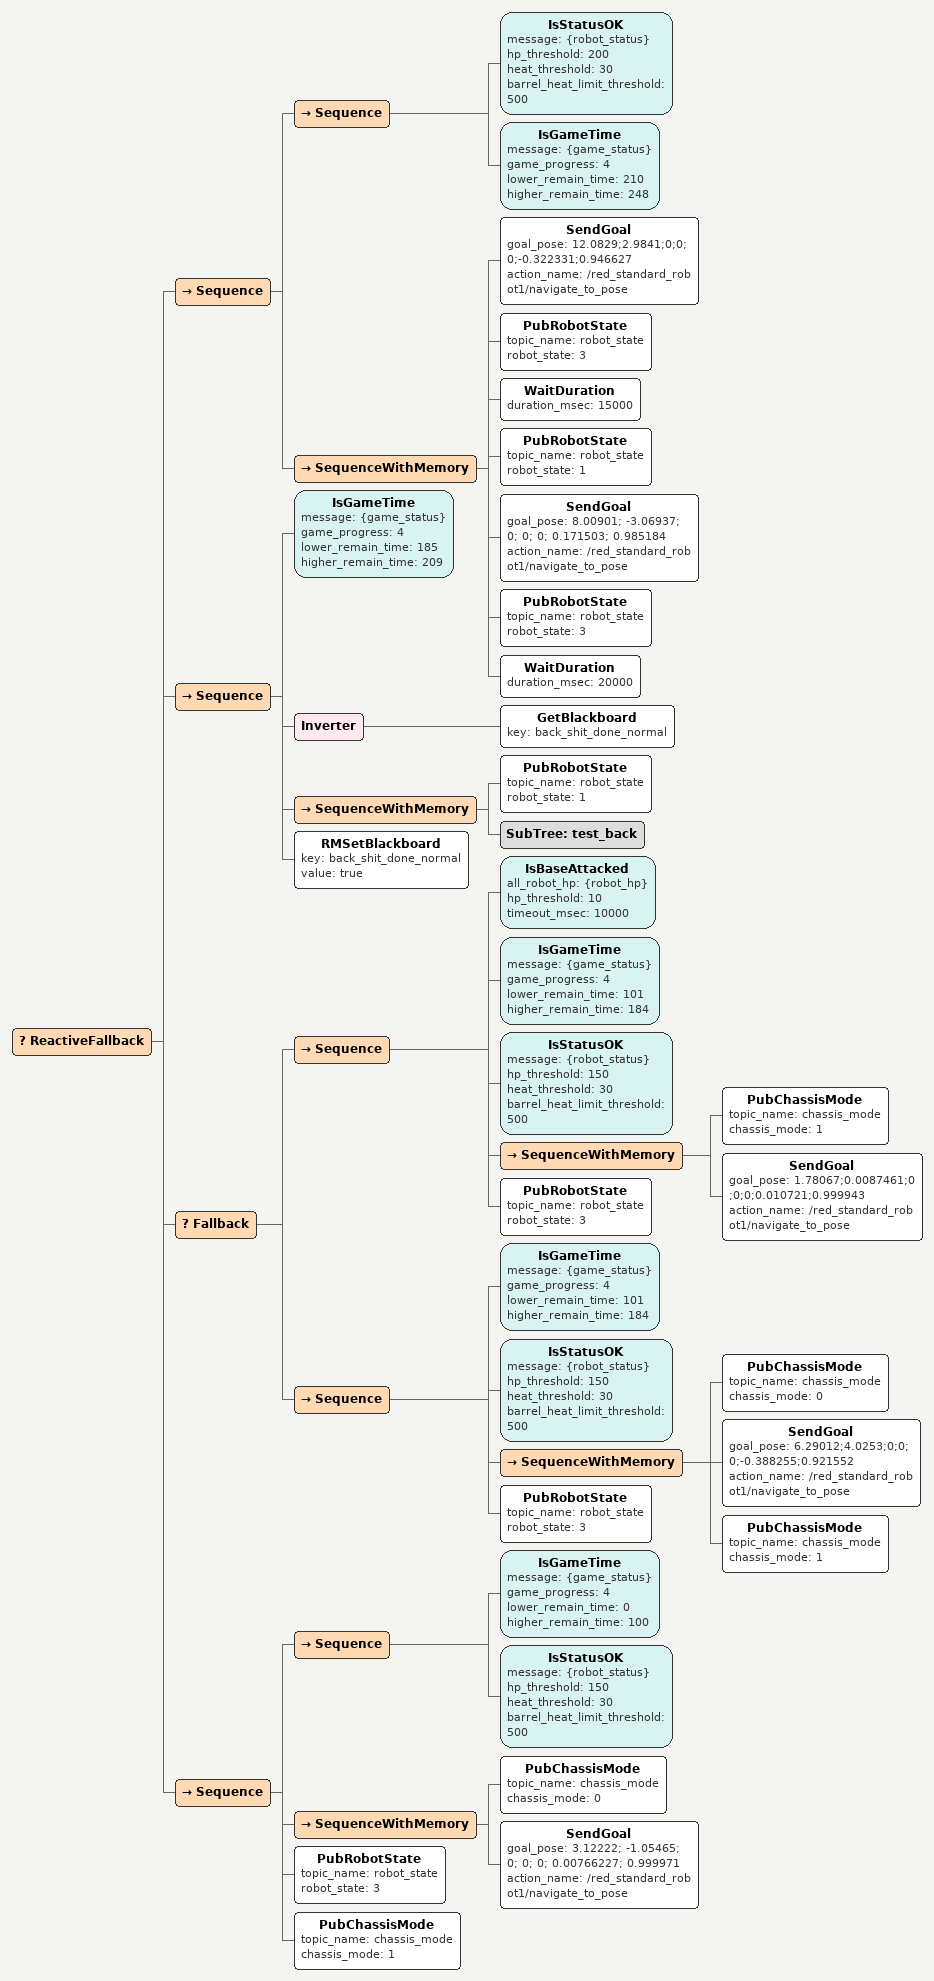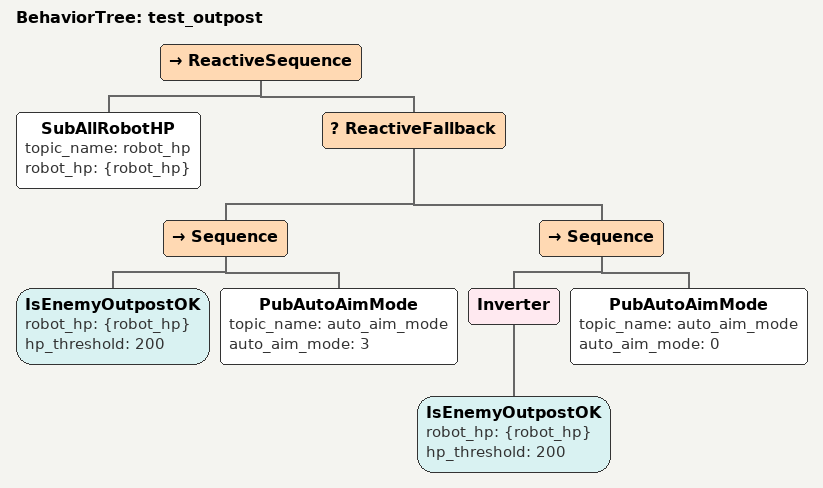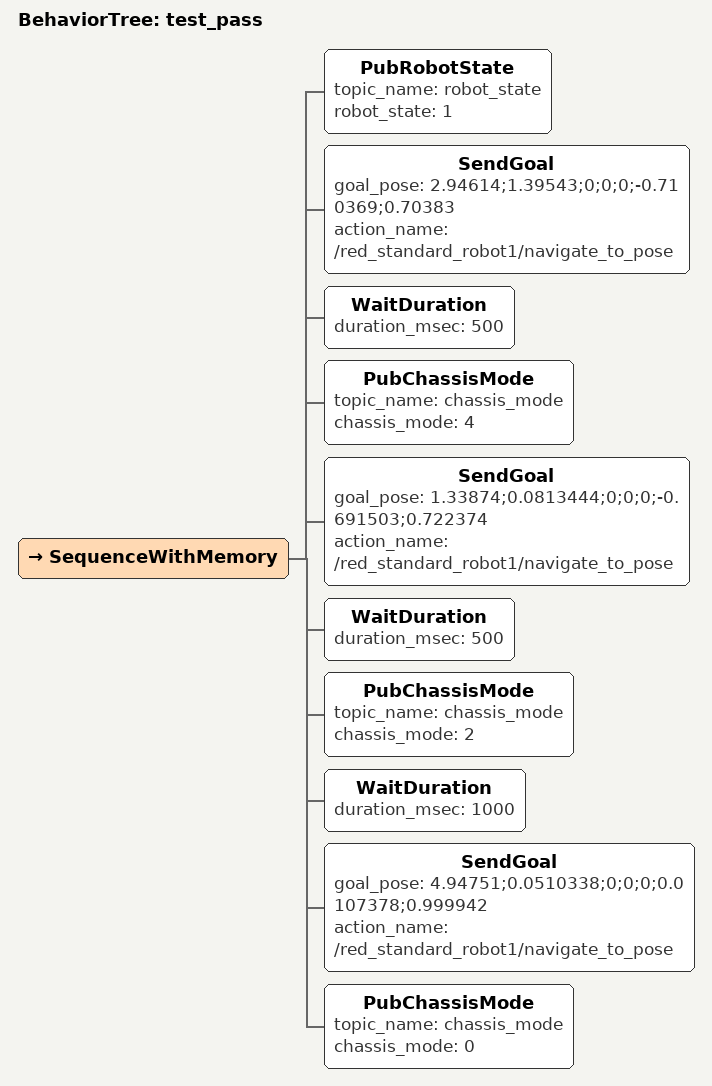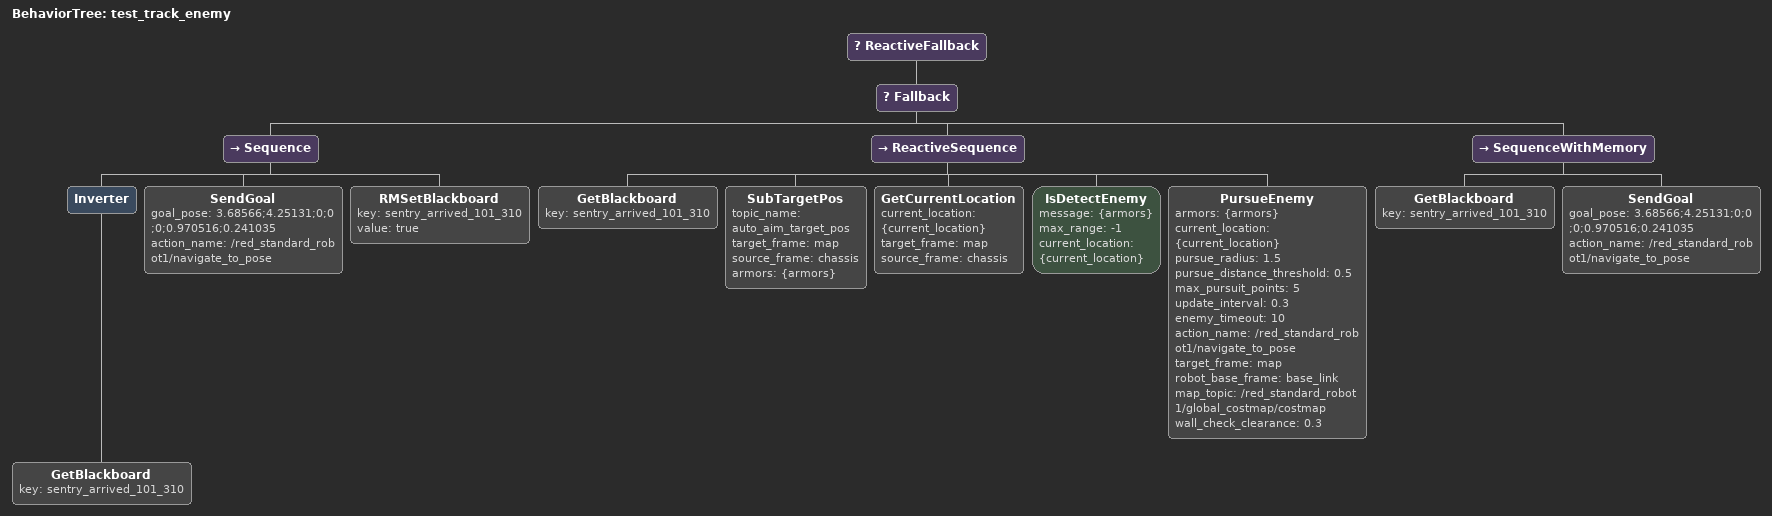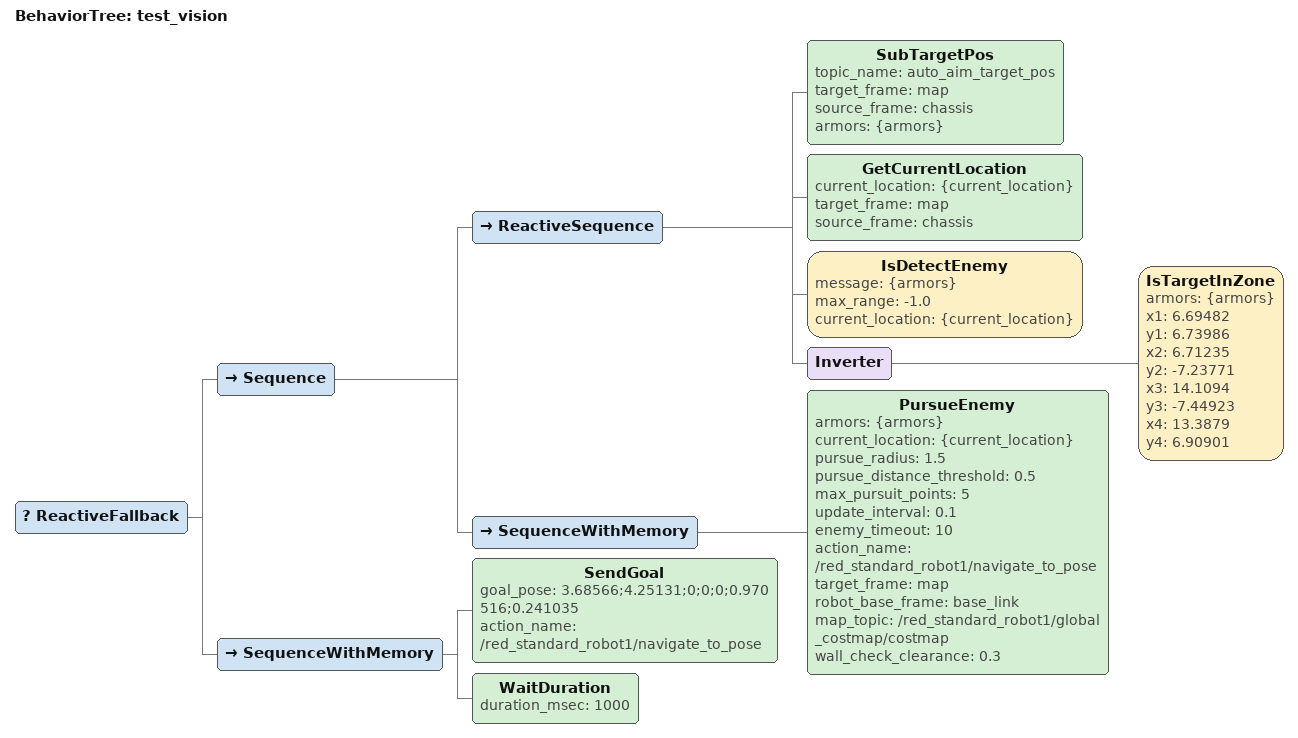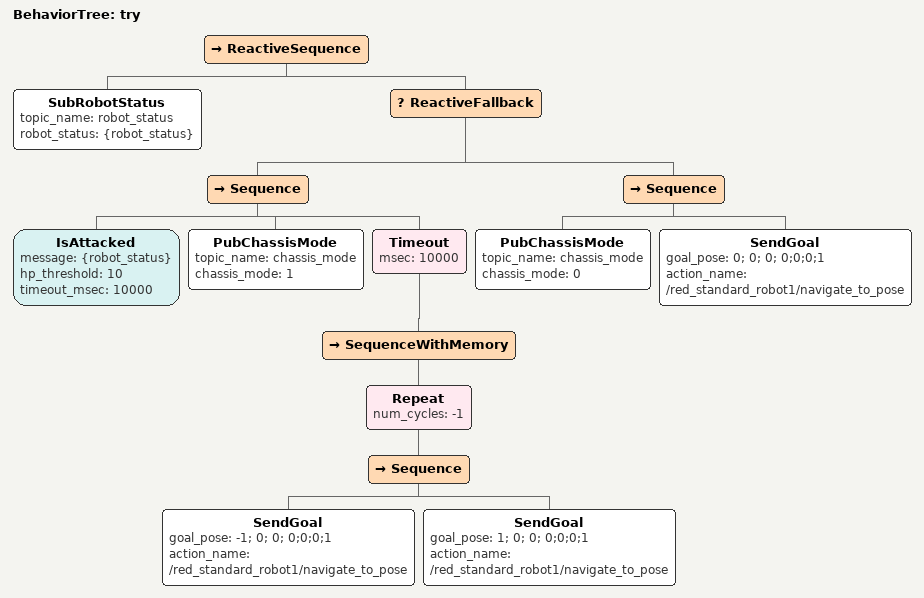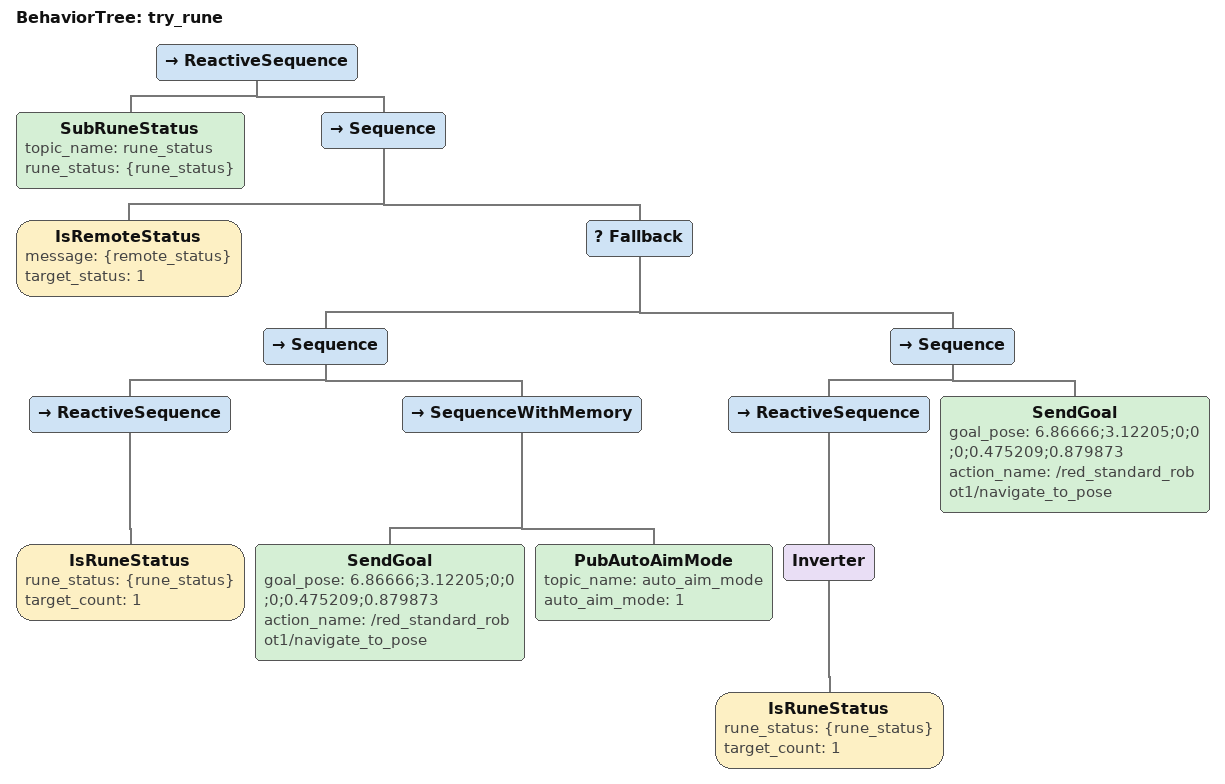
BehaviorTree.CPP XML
<ReactiveFallback>
  <Sequence>
    <Sequence>
      <IsStatusOK message="{robot_status}" hp_threshold="200" heat_threshold="30" barrel_heat_limit_threshold="500"/>
      <IsGameTime message="{game_status}" game_progress="4" lower_remain_time="210" higher_remain_time="248"/>
    </Sequence>
    <SequenceWithMemory>
      <SendGoal goal_pose="12.0829;2.9841;0;0;0;-0.322331;0.946627" action_name="/red_standard_robot1/navigate_to_pose"/>
      <PubRobotState topic_name="robot_state" robot_state="3"/>
      <WaitDuration duration_msec="15000"/>
      <PubRobotState topic_name="robot_state" robot_state="1"/>
      <SendGoal goal_pose="8.00901; -3.06937; 0; 0; 0; 0.171503; 0.985184" action_name="/red_standard_robot1/navigate_to_pose"/>
      <PubRobotState topic_name="robot_state" robot_state="3"/>
      <WaitDuration duration_msec="20000"/>
    </SequenceWithMemory>
  </Sequence>
  <Sequence>
    <IsGameTime message="{game_status}" game_progress="4" lower_remain_time="185" higher_remain_time="209"/>
    <Inverter>
      <GetBlackboard key="back_shit_done_normal"/>
    </Inverter>
    <SequenceWithMemory>
      <PubRobotState topic_name="robot_state" robot_state="1"/>
      <SubTree ID="test_back"/>
    </SequenceWithMemory>
    <RMSetBlackboard key="back_shit_done_normal" value="true"/>
  </Sequence>
  <Fallback>
    <Sequence>
      <IsBaseAttacked all_robot_hp="{robot_hp}" hp_threshold="10" timeout_msec="10000"/>
      <IsGameTime message="{game_status}" game_progress="4" lower_remain_time="101" higher_remain_time="184"/>
      <IsStatusOK message="{robot_status}" hp_threshold="150" heat_threshold="30" barrel_heat_limit_threshold="500"/>
      <SequenceWithMemory>
        <PubChassisMode topic_name="chassis_mode" chassis_mode="1"/>
        <SendGoal goal_pose="1.78067;0.0087461;0;0;0;0.010721;0.999943" action_name="/red_standard_robot1/navigate_to_pose"/>
      </SequenceWithMemory>
      <PubRobotState topic_name="robot_state" robot_state="3"/>
    </Sequence>
    <Sequence>
      <IsGameTime message="{game_status}" game_progress="4" lower_remain_time="101" higher_remain_time="184"/>
      <IsStatusOK message="{robot_status}" hp_threshold="150" heat_threshold="30" barrel_heat_limit_threshold="500"/>
      <SequenceWithMemory>
        <PubChassisMode topic_name="chassis_mode" chassis_mode="0"/>
        <SendGoal goal_pose="6.29012;4.0253;0;0;0;-0.388255;0.921552" action_name="/red_standard_robot1/navigate_to_pose"/>
        <PubChassisMode topic_name="chassis_mode" chassis_mode="1"/>
      </SequenceWithMemory>
      <PubRobotState topic_name="robot_state" robot_state="3"/>
    </Sequence>
  </Fallback>
  <Sequence>
    <Sequence>
      <IsGameTime message="{game_status}" game_progress="4" lower_remain_time="0" higher_remain_time="100"/>
      <IsStatusOK message="{robot_status}" hp_threshold="150" heat_threshold="30" barrel_heat_limit_threshold="500"/>
    </Sequence>
    <SequenceWithMemory>
      <PubChassisMode topic_name="chassis_mode" chassis_mode="0"/>
      <SendGoal goal_pose="3.12222; -1.05465; 0; 0; 0; 0.00766227; 0.999971" action_name="/red_standard_robot1/navigate_to_pose"/>
    </SequenceWithMemory>
    <PubRobotState topic_name="robot_state" robot_state="3"/>
    <PubChassisMode topic_name="chassis_mode" chassis_mode="1"/>
  </Sequence>
</ReactiveFallback>

<BehaviorTree ID="test_outpost">
  <ReactiveSequence>
    <SubAllRobotHP topic_name="robot_hp" robot_hp="{robot_hp}"/>
    <ReactiveFallback>
      <Sequence>
        <IsEnemyOutpostOK robot_hp="{robot_hp}" hp_threshold="200"/>
        <PubAutoAimMode topic_name="auto_aim_mode" auto_aim_mode="3"/>
      </Sequence>
      <Sequence>
        <Inverter>
          <IsEnemyOutpostOK robot_hp="{robot_hp}" hp_threshold="200"/>
        </Inverter>
        <PubAutoAimMode topic_name="auto_aim_mode" auto_aim_mode="0"/>
      </Sequence>
    </ReactiveFallback>
  </ReactiveSequence>
</BehaviorTree>

<BehaviorTree ID="test_pass">
  <SequenceWithMemory>
    <PubRobotState topic_name="robot_state" robot_state="1"/>
    <SendGoal goal_pose="2.94614;1.39543;0;0;0;-0.710369;0.70383" action_name="/red_standard_robot1/navigate_to_pose"/>
    <WaitDuration duration_msec="500"/>
    <PubChassisMode topic_name="chassis_mode" chassis_mode="4"/>
    <SendGoal goal_pose="1.33874;0.0813444;0;0;0;-0.691503;0.722374" action_name="/red_standard_robot1/navigate_to_pose"/>
    <WaitDuration duration_msec="500"/>
    <PubChassisMode topic_name="chassis_mode" chassis_mode="2"/>
    <WaitDuration duration_msec="1000"/>
    <SendGoal goal_pose="4.94751;0.0510338;0;0;0;0.0107378;0.999942" action_name="/red_standard_robot1/navigate_to_pose"/>
    <PubChassisMode topic_name="chassis_mode" chassis_mode="0"/>
  </SequenceWithMemory>
</BehaviorTree>

<BehaviorTree ID="test_track_enemy">
  <ReactiveFallback>
    <Fallback>
      <Sequence>
        <Inverter>
          <GetBlackboard key="sentry_arrived_101_310"/>
        </Inverter>
        <SendGoal goal_pose="3.68566;4.25131;0;0;0;0.970516;0.241035" action_name="/red_standard_robot1/navigate_to_pose"/>
        <RMSetBlackboard key="sentry_arrived_101_310" value="true"/>
      </Sequence>
      <ReactiveSequence>
        <GetBlackboard key="sentry_arrived_101_310"/>
        <SubTargetPos topic_name="auto_aim_target_pos" target_frame="map" source_frame="chassis" armors="{armors}"/>
        <GetCurrentLocation current_location="{current_location}" target_frame="map" source_frame="chassis"/>
        <IsDetectEnemy message="{armors}" max_range="-1" current_location="{current_location}"/>
        <PursueEnemy armors="{armors}" current_location="{current_location}" pursue_radius="1.5" pursue_distance_threshold="0.5" max_pursuit_points="5" update_interval="0.3" enemy_timeout="10" action_name="/red_standard_robot1/navigate_to_pose" target_frame="map" robot_base_frame="base_link" map_topic="/red_standard_robot1/global_costmap/costmap" wall_check_clearance="0.3"/>
      </ReactiveSequence>
      <SequenceWithMemory>
        <GetBlackboard key="sentry_arrived_101_310"/>
        <SendGoal goal_pose="3.68566;4.25131;0;0;0;0.970516;0.241035" action_name="/red_standard_robot1/navigate_to_pose"/>
      </SequenceWithMemory>
    </Fallback>
  </ReactiveFallback>
</BehaviorTree>

<BehaviorTree ID="test_vision">
  <ReactiveFallback>
    <Sequence>
      <ReactiveSequence>
        <SubTargetPos topic_name="auto_aim_target_pos" target_frame="map" source_frame="chassis" armors="{armors}"/>
        <GetCurrentLocation current_location="{current_location}" target_frame="map" source_frame="chassis"/>
        <IsDetectEnemy message="{armors}" max_range="-1.0" current_location="{current_location}"/>
        <Inverter>
          <IsTargetInZone armors="{armors}" x1="6.69482" y1="6.73986" x2="6.71235" y2="-7.23771" x3="14.1094" y3="-7.44923" x4="13.3879" y4="6.90901"/>
        </Inverter>
      </ReactiveSequence>
      <SequenceWithMemory>
        <PursueEnemy armors="{armors}" current_location="{current_location}" pursue_radius="1.5" pursue_distance_threshold="0.5" max_pursuit_points="5" update_interval="0.1" enemy_timeout="10" action_name="/red_standard_robot1/navigate_to_pose" target_frame="map" robot_base_frame="base_link" map_topic="/red_standard_robot1/global_costmap/costmap" wall_check_clearance="0.3"/>
      </SequenceWithMemory>
    </Sequence>
    <SequenceWithMemory>
      <SendGoal goal_pose="3.68566;4.25131;0;0;0;0.970516;0.241035" action_name="/red_standard_robot1/navigate_to_pose"/>
      <WaitDuration duration_msec="1000"/>
    </SequenceWithMemory>
  </ReactiveFallback>
</BehaviorTree>

<BehaviorTree ID="try">
  <ReactiveSequence>
    <SubRobotStatus topic_name="robot_status" robot_status="{robot_status}"/>
    <ReactiveFallback>
      <Sequence>
        <IsAttacked message="{robot_status}" hp_threshold="10" timeout_msec="10000"/>
        <PubChassisMode topic_name="chassis_mode" chassis_mode="1"/>
        <Timeout msec="10000">
          <SequenceWithMemory>
            <Repeat num_cycles="-1">
              <Sequence>
                <SendGoal goal_pose="-1; 0; 0; 0;0;0;1" action_name="/red_standard_robot1/navigate_to_pose"/>
                <SendGoal goal_pose="1; 0; 0; 0;0;0;1" action_name="/red_standard_robot1/navigate_to_pose"/>
              </Sequence>
            </Repeat>
          </SequenceWithMemory>
        </Timeout>
      </Sequence>
      <Sequence>
        <PubChassisMode topic_name="chassis_mode" chassis_mode="0"/>
        <SendGoal goal_pose="0; 0; 0; 0;0;0;1" action_name="/red_standard_robot1/navigate_to_pose"/>
      </Sequence>
    </ReactiveFallback>
  </ReactiveSequence>
</BehaviorTree>

<BehaviorTree ID="try_rune">
  <ReactiveSequence>
    <SubRuneStatus topic_name="rune_status" rune_status="{rune_status}"/>
    <Sequence>
      <IsRemoteStatus message="{remote_status}" target_status="1"/>
      <Fallback>
        <Sequence>
          <ReactiveSequence>
            <IsRuneStatus rune_status="{rune_status}" target_count="1"/>
          </ReactiveSequence>
          <SequenceWithMemory>
            <SendGoal goal_pose="6.86666;3.12205;0;0;0;0.475209;0.879873" action_name="/red_standard_robot1/navigate_to_pose"/>
            <PubAutoAimMode topic_name="auto_aim_mode" auto_aim_mode="1"/>
          </SequenceWithMemory>
        </Sequence>
        <Sequence>
          <ReactiveSequence>
            <Inverter>
              <IsRuneStatus rune_status="{rune_status}" target_count="1"/>
            </Inverter>
          </ReactiveSequence>
          <SendGoal goal_pose="6.86666;3.12205;0;0;0;0.475209;0.879873" action_name="/red_standard_robot1/navigate_to_pose"/>
        </Sequence>
      </Fallback>
    </Sequence>
  </ReactiveSequence>
</BehaviorTree>
